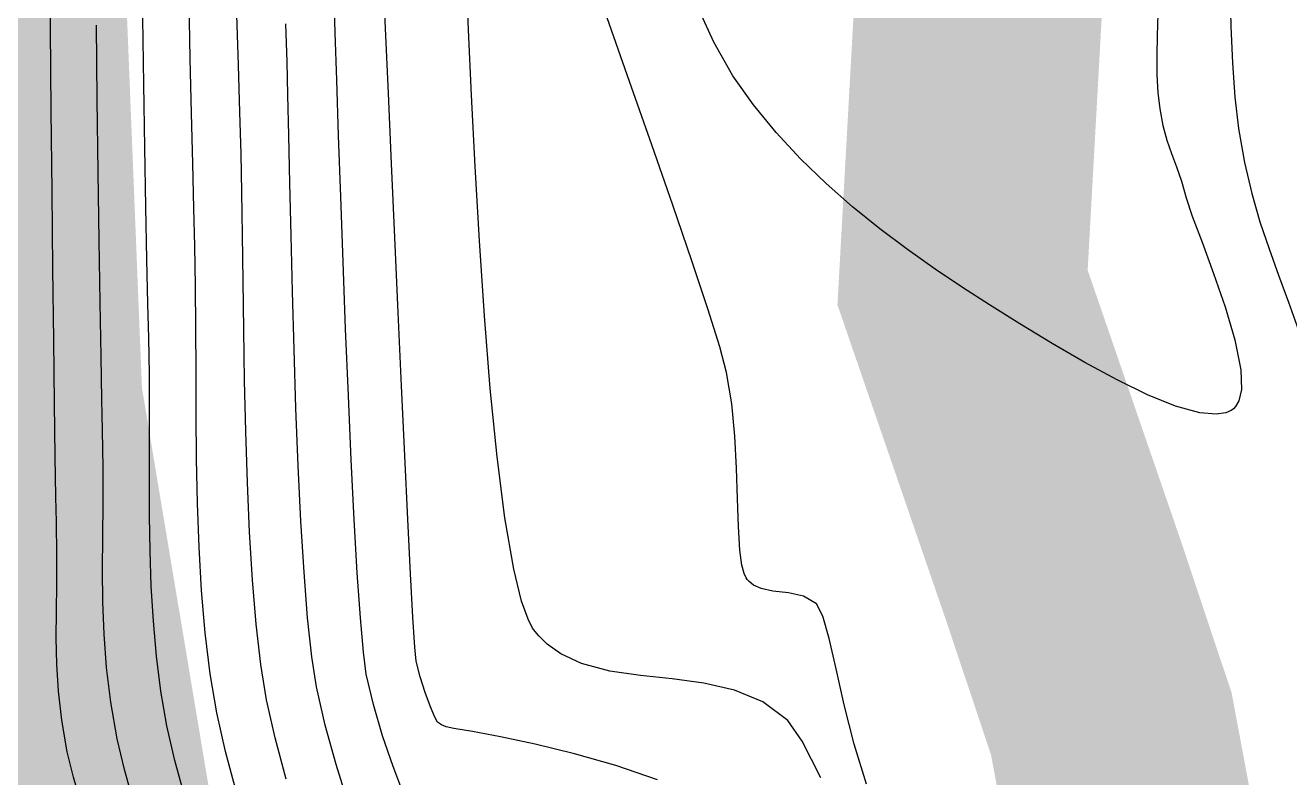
# Model space of a CAD drawing. Header units: feet. Extents: x 26064 to 27719, y 16802 to 28989.
# Drawn here: x 27530.56 to 27571.36, y 17870.44 to 17894.73 of the extents above; entities that cross this region are included whole.
import ezdxf

# ---------------------------------------------------------------- set-up
doc = ezdxf.new("R2010")
doc.units = ezdxf.units.FT
doc.header["$LTSCALE"] = 50
doc.header["$MEASUREMENT"] = 0
doc.linetypes.add('HIDDEN', pattern=[0.375, 0.25, -0.125])
doc.linetypes.add('HIDN25', pattern=[0.0938, 0.0625, -0.0313])
for name, color, linetype in [('CONT-MJR', 160, 'HIDDEN'), ('CONT-MNR', 55, 'HIDN25'), ('SILT FENCE', 200, 'Continuous'), ('SILT_FENCE', 1, 'HIDDEN'), ('WATER', 5, 'Continuous')]:
    doc.layers.add(name, color=color, linetype=linetype)

msp = doc.modelspace()

# ---------------------------------------------------------------- linework, layer by layer
at = {"layer": 'CONT-MJR', "color": 7, "extrusion": (0.999968, 0.008048, 0)}
msp.add_line((27531.37401, 17894.63282, 635), (27531.35286, 17897.25963, 635), dxfattribs=at)
at = {"layer": 'CONT-MJR', "color": 7, "extrusion": (0.910709, 0.413048, 0)}
msp.add_line((27552.77839, 17894.19038, 625), (27552.2005, 17895.46455, 625), dxfattribs=at)
at = {"layer": 'CONT-MJR', "color": 7, "extrusion": (0.999395, -0.034776, 0)}
msp.add_line((27567.10622, 17895.09761, 625), (27567.08209, 17894.40436, 625), dxfattribs=at)
at = {"layer": 'CONT-MJR', "color": 7, "extrusion": (0.999959, 0.00909, 0)}
msp.add_line((27531.39815, 17891.97717, 635), (27531.37401, 17894.63282, 635), dxfattribs=at)
at = {"layer": 'CONT-MJR', "color": 7, "extrusion": (0.99947, 0.032558, 0)}
msp.add_line((27539.01337, 17893.55228, 630), (27538.97328, 17894.78304, 630), dxfattribs=at)
at = {"layer": 'CONT-MJR', "color": 7, "extrusion": (0.86951, 0.493915, 0)}
msp.add_line((27553.3954, 17893.10417, 625), (27552.77839, 17894.19038, 625), dxfattribs=at)
at = {"layer": 'CONT-MJR', "color": 7, "extrusion": (0.99987, -0.016154, 0)}
msp.add_line((27567.08209, 17894.40436, 625), (27567.07151, 17893.74917, 625), dxfattribs=at)
at = {"layer": 'CONT-MJR', "color": 7, "extrusion": (0.999924, 0.012308, 0)}
msp.add_line((27567.07151, 17893.74917, 625), (27567.07907, 17893.13453, 625), dxfattribs=at)
at = {"layer": 'CONT-MJR', "color": 7, "extrusion": (0.999717, 0.023769, 0)}
msp.add_line((27539.03857, 17892.49267, 630), (27539.01337, 17893.55228, 630), dxfattribs=at)
at = {"layer": 'CONT-MJR', "color": 7}
for p, q in [((27554.06413, 17892.1609, 625), (27553.3954, 17893.10417, 625)), ((27567.1094, 17892.56288, 625), (27567.16711, 17892.03671, 625)), ((27567.26879, 17891.49718, 625), (27567.39809, 17891.02826, 625)), ((27567.39809, 17891.02826, 625), (27567.54671, 17890.59523, 625)), ((27567.86853, 17889.69807, 625), (27568.0251, 17889.16453, 625)), ((27557.25903, 17888.87405, 625), (27556.4023, 17889.62683, 625)), ((27531.47856, 17884.56466, 635), (27531.45143, 17886.87033, 635)), ((27561.67293, 17885.70934, 625), (27560.80611, 17886.26907, 625)), ((27562.65937, 17885.08934, 625), (27561.67293, 17885.70934, 625)), ((27569.59463, 17884.57594, 625), (27569.78303, 17883.61229, 625)), ((27565.79081, 17883.28347, 625), (27564.75227, 17883.84479, 625)), ((27569.80398, 17882.97562, 625), (27569.72349, 17882.60633, 625)), ((27539.37067, 17880.50704, 630), (27539.29676, 17882.36859, 630)), ((27568.46723, 17882.22276, 625), (27567.68226, 17882.44084, 625)), ((27569.72349, 17882.60633, 625), (27569.61668, 17882.42235, 625)), ((27568.98708, 17882.17468, 625), (27568.46723, 17882.22276, 625)), ((27531.56706, 17878.6912, 635), (27531.54994, 17879.51167, 635)), ((27531.58159, 17877.63931, 635), (27531.56706, 17878.6912, 635)), ((27531.57563, 17876.68652, 635), (27531.58159, 17877.63931, 635)), ((27531.55966, 17874.95135, 635), (27531.56353, 17875.80111, 635)), ((27539.80577, 17874.34485, 630), (27539.67328, 17875.59561, 630)), ((27531.57837, 17874.10551, 635), (27531.55966, 17874.95135, 635)), ((27539.9564, 17873.36827, 630), (27539.80577, 17874.34485, 630)), ((27540.58825, 17870.86099, 630), (27540.23427, 17872.13896, 630))]:
    msp.add_line(p, q, dxfattribs=at)
at = {"layer": 'CONT-MJR', "color": 7, "extrusion": (0.998596, 0.052981, 0)}
msp.add_line((27567.07907, 17893.13453, 625), (27567.1094, 17892.56288, 625), dxfattribs=at)
at = {"layer": 'CONT-MJR', "color": 7, "extrusion": (0.999776, 0.021179, 0)}
msp.add_line((27539.06653, 17891.17272, 630), (27539.03857, 17892.49267, 630), dxfattribs=at)
at = {"layer": 'CONT-MJR', "color": 7, "extrusion": (0.773797, 0.633434, 0)}
msp.add_line((27554.79485, 17891.26825, 625), (27554.06413, 17892.1609, 625), dxfattribs=at)
at = {"layer": 'CONT-MJR', "color": 7, "extrusion": (0.99995, 0.010008, 0)}
msp.add_line((27531.42429, 17889.36542, 635), (27531.39815, 17891.97717, 635), dxfattribs=at)
at = {"layer": 'CONT-MJR', "color": 7, "extrusion": (0.982701, 0.185198, 0)}
msp.add_line((27567.16711, 17892.03671, 625), (27567.26879, 17891.49718, 625), dxfattribs=at)
at = {"layer": 'CONT-MJR', "color": 7, "extrusion": (0.99978, 0.02097, 0)}
msp.add_line((27539.09865, 17889.64102, 630), (27539.06653, 17891.17272, 630), dxfattribs=at)
at = {"layer": 'CONT-MJR', "color": 7, "extrusion": (0.733231, 0.679979, 0)}
msp.add_line((27555.57757, 17890.42423, 625), (27554.79485, 17891.26825, 625), dxfattribs=at)
at = {"layer": 'CONT-MJR', "color": 7, "extrusion": (0.937995, 0.346648, 0)}
msp.add_line((27567.54671, 17890.59523, 625), (27567.70629, 17890.1634, 625), dxfattribs=at)
at = {"layer": 'CONT-MJR', "color": 7, "extrusion": (0.695096, 0.718917, 0)}
msp.add_line((27556.4023, 17889.62683, 625), (27555.57757, 17890.42423, 625), dxfattribs=at)
at = {"layer": 'CONT-MJR', "color": 7, "extrusion": (0.944255, 0.329216, 0)}
msp.add_line((27567.70629, 17890.1634, 625), (27567.86853, 17889.69807, 625), dxfattribs=at)
at = {"layer": 'CONT-MJR', "color": 7, "extrusion": (0.999941, 0.010876, 0)}
msp.add_line((27531.45143, 17886.87033, 635), (27531.42429, 17889.36542, 635), dxfattribs=at)
at = {"layer": 'CONT-MJR', "color": 7, "extrusion": (0.999753, 0.022232, 0)}
msp.add_line((27539.13634, 17887.94617, 630), (27539.09865, 17889.64102, 630), dxfattribs=at)
at = {"layer": 'CONT-MJR', "color": 7, "extrusion": (-0.628557, -0.777764, 0)}
msp.add_line((27558.13778, 17888.16389, 625), (27557.25903, 17888.87405, 625), dxfattribs=at)
at = {"layer": 'CONT-MJR', "color": 7, "extrusion": (0.950001, 0.312248, 0)}
msp.add_line((27568.0251, 17889.16453, 625), (27568.21915, 17888.57413, 625), dxfattribs=at)
at = {"layer": 'CONT-MJR', "color": 7, "extrusion": (0.936736, 0.350037, 0)}
msp.add_line((27568.21915, 17888.57413, 625), (27568.53419, 17887.73106, 625), dxfattribs=at)
at = {"layer": 'CONT-MJR', "color": 7, "extrusion": (-0.600851, -0.799361, 0)}
msp.add_line((27559.02853, 17887.49434, 625), (27558.13778, 17888.16389, 625), dxfattribs=at)
at = {"layer": 'CONT-MJR', "color": 7, "extrusion": (0.999696, 0.024668, 0)}
msp.add_line((27539.18099, 17886.13675, 630), (27539.13634, 17887.94617, 630), dxfattribs=at)
at = {"layer": 'CONT-MJR', "color": 7, "extrusion": (0.937111, 0.349032, 0)}
msp.add_line((27568.53419, 17887.73106, 625), (27568.90915, 17886.72433, 625), dxfattribs=at)
at = {"layer": 'CONT-MJR', "color": 7, "extrusion": (0.577138, 0.816647, 0)}
msp.add_line((27559.92131, 17886.8634, 625), (27559.02853, 17887.49434, 625), dxfattribs=at)
at = {"layer": 'CONT-MJR', "color": 7, "extrusion": (-0.557597, -0.830112, 0)}
msp.add_line((27560.80611, 17886.26907, 625), (27559.92131, 17886.8634, 625), dxfattribs=at)
at = {"layer": 'CONT-MJR', "color": 7, "extrusion": (0.945119, 0.326727, 0)}
msp.add_line((27568.90915, 17886.72433, 625), (27569.28298, 17885.64295, 625), dxfattribs=at)
at = {"layer": 'CONT-MJR', "color": 7, "extrusion": (0.999601, 0.028252, 0)}
msp.add_line((27539.234, 17884.26136, 630), (27539.18099, 17886.13675, 630), dxfattribs=at)
at = {"layer": 'CONT-MJR', "color": 7, "extrusion": (0.959896, 0.280358, 0)}
msp.add_line((27569.28298, 17885.64295, 625), (27569.59463, 17884.57594, 625), dxfattribs=at)
at = {"layer": 'CONT-MJR', "color": 7, "extrusion": (-0.52017, -0.854062, 0)}
msp.add_line((27563.69714, 17884.45729, 625), (27562.65937, 17885.08934, 625), dxfattribs=at)
at = {"layer": 'CONT-MJR', "color": 7, "extrusion": (0.999918, 0.012787, 0)}
msp.add_line((27531.50469, 17882.52116, 635), (27531.47856, 17884.56466, 635), dxfattribs=at)
at = {"layer": 'CONT-MJR', "color": 7, "extrusion": (-0.502035, -0.864847, 0)}
msp.add_line((27564.75227, 17883.84479, 625), (27563.69714, 17884.45729, 625), dxfattribs=at)
at = {"layer": 'CONT-MJR', "color": 7, "extrusion": (0.999451, 0.033139, 0)}
msp.add_line((27539.29676, 17882.36859, 630), (27539.234, 17884.26136, 630), dxfattribs=at)
at = {"layer": 'CONT-MJR', "color": 7, "extrusion": (0.999459, 0.032897, 0)}
msp.add_line((27569.78303, 17883.61229, 625), (27569.80398, 17882.97562, 625), dxfattribs=at)
at = {"layer": 'CONT-MJR', "color": 7, "extrusion": (-0.435905, -0.899993, 0)}
msp.add_line((27566.7788, 17882.80495, 625), (27565.79081, 17883.28347, 625), dxfattribs=at)
at = {"layer": 'CONT-MJR', "color": 7, "extrusion": (-0.373802, -0.927509, 0)}
msp.add_line((27567.68226, 17882.44084, 625), (27566.7788, 17882.80495, 625), dxfattribs=at)
at = {"layer": 'CONT-MJR', "color": 7, "extrusion": (0.9999, 0.01412, 0)}
msp.add_line((27531.52882, 17880.81258, 635), (27531.50469, 17882.52116, 635), dxfattribs=at)
at = {"layer": 'CONT-MJR', "color": 7, "extrusion": (0.582062, -0.813145, 0)}
msp.add_line((27569.54587, 17882.35116, 625), (27569.47319, 17882.29913, 625), dxfattribs=at)
at = {"layer": 'CONT-MJR', "color": 7, "extrusion": (0.708996, -0.705212, 0)}
msp.add_line((27569.61668, 17882.42235, 625), (27569.54587, 17882.35116, 625), dxfattribs=at)
at = {"layer": 'CONT-MJR', "color": 7, "extrusion": (0.151356, -0.988479, 0)}
msp.add_line((27569.30248, 17882.22298, 625), (27568.98708, 17882.17468, 625), dxfattribs=at)
at = {"layer": 'CONT-MJR', "color": 7, "extrusion": (0.407398, -0.913251, 0)}
msp.add_line((27569.47319, 17882.29913, 625), (27569.30248, 17882.22298, 625), dxfattribs=at)
at = {"layer": 'CONT-MJR', "color": 7, "extrusion": (0.999868, 0.016235, 0)}
msp.add_line((27531.54994, 17879.51167, 635), (27531.52882, 17880.81258, 635), dxfattribs=at)
at = {"layer": 'CONT-MJR', "color": 7, "extrusion": (0.998825, 0.048468, 0)}
msp.add_line((27539.45713, 17878.7253, 630), (27539.37067, 17880.50704, 630), dxfattribs=at)
at = {"layer": 'CONT-MJR', "color": 7, "extrusion": (0.998161, 0.060617, 0)}
msp.add_line((27539.55753, 17877.07195, 630), (27539.45713, 17878.7253, 630), dxfattribs=at)
at = {"layer": 'CONT-MJR', "color": 7, "extrusion": (0.996941, 0.078162, 0)}
msp.add_line((27539.67328, 17875.59561, 630), (27539.55753, 17877.07195, 630), dxfattribs=at)
at = {"layer": 'CONT-MJR', "color": 7, "extrusion": (0.999907, -0.013659, 0)}
msp.add_line((27531.56353, 17875.80111, 635), (27531.57563, 17876.68652, 635), dxfattribs=at)
at = {"layer": 'CONT-MJR', "color": 7, "extrusion": (0.997977, 0.063575, 0)}
msp.add_line((27531.63403, 17873.23188, 635), (27531.57837, 17874.10551, 635), dxfattribs=at)
at = {"layer": 'CONT-MJR', "color": 7, "extrusion": (0.975391, 0.220481, 0)}
msp.add_line((27540.23427, 17872.13896, 630), (27539.9564, 17873.36827, 630), dxfattribs=at)
at = {"layer": 'CONT-MJR', "color": 7, "extrusion": (0.993496, 0.113866, 0)}
msp.add_line((27531.74098, 17872.29871, 635), (27531.63403, 17873.23188, 635), dxfattribs=at)
at = {"layer": 'CONT-MJR', "color": 7, "extrusion": (0.9861, 0.166151, 0)}
msp.add_line((27531.91359, 17871.27428, 635), (27531.74098, 17872.29871, 635), dxfattribs=at)
at = {"layer": 'CONT-MJR', "color": 7, "extrusion": (0.971036, 0.238933, 0)}
msp.add_line((27532.11497, 17870.45584, 635), (27531.91359, 17871.27428, 635), dxfattribs=at)
at = {"layer": 'CONT-MJR', "color": 7, "extrusion": (0.953444, 0.301569, 0)}
msp.add_line((27540.99289, 17869.58167, 630), (27540.58825, 17870.86099, 630), dxfattribs=at)
at = {"layer": 'CONT-MJR', "color": 7, "extrusion": (0.960476, 0.278362, 0)}
msp.add_line((27532.47884, 17869.20033, 635), (27532.11497, 17870.45584, 635), dxfattribs=at)
at = {"layer": 'CONT-MNR', "color": 7, "extrusion": (0.999116, 0.042032, 0)}
msp.add_line((27542.1892, 17894.63292, 628), (27542.11279, 17896.4494, 628), dxfattribs=at)
at = {"layer": 'CONT-MNR', "color": 7, "extrusion": (0.998997, 0.044775, 0)}
msp.add_line((27544.86262, 17894.59117, 627), (27544.78008, 17896.43277, 627), dxfattribs=at)
at = {"layer": 'CONT-MNR', "color": 7, "extrusion": (0.999861, 0.016675, 0)}
msp.add_line((27569.44209, 17895.93765, 626), (27569.46278, 17894.69696, 626), dxfattribs=at)
at = {"layer": 'CONT-MNR', "color": 7, "extrusion": (0.999778, 0.021059, 0)}
msp.add_line((27535.88417, 17893.66084, 632), (27535.84559, 17895.49251, 632), dxfattribs=at)
at = {"layer": 'CONT-MNR', "color": 7, "extrusion": (0.999544, 0.030203, 0)}
msp.add_line((27540.56237, 17894.4942, 629), (27540.52582, 17895.70387, 629), dxfattribs=at)
at = {"layer": 'CONT-MNR', "color": 7, "extrusion": (0.999517, 0.031082, 0)}
msp.add_line((27537.43809, 17893.44868, 631), (27537.38767, 17895.07001, 631), dxfattribs=at)
at = {"layer": 'CONT-MNR', "color": 7}
for p, q in [((27550.0572, 17892.92393, 626), (27549.33586, 17894.9792, 626)), ((27534.38152, 17892.83538, 633), (27534.34921, 17894.96399, 633)), ((27544.96086, 17892.47861, 627), (27544.86262, 17894.59117, 627)), ((27540.61097, 17892.96186, 629), (27540.56237, 17894.4942, 629)), ((27535.92489, 17891.90157, 632), (27535.88417, 17893.66084, 632)), ((27537.48514, 17891.93377, 631), (27537.43809, 17893.44868, 631)), ((27569.51202, 17893.51782, 626), (27569.59405, 17892.41583, 626)), ((27540.67032, 17891.17319, 629), (27540.61097, 17892.96186, 629)), ((27534.4164, 17890.78359, 633), (27534.38152, 17892.83538, 633)), ((27537.52411, 17890.58006, 631), (27537.48514, 17891.93377, 631)), ((27540.73909, 17889.19456, 629), (27540.67032, 17891.17319, 629)), ((27537.55039, 17889.3469, 631), (27537.52411, 17890.58006, 631)), ((27551.45832, 17888.92077, 626), (27550.77541, 17890.87849, 626)), ((27536.00274, 17888.82009, 632), (27535.96525, 17890.26966, 632)), ((27545.21553, 17887.77734, 627), (27545.07757, 17890.17928, 627)), ((27569.90562, 17890.30111, 626), (27570.1386, 17889.30493, 626)), ((27537.5708, 17887.96842, 631), (27537.55039, 17889.3469, 631)), ((27570.1386, 17889.30493, 626), (27570.40466, 17888.3873, 626)), ((27534.48669, 17887.16868, 633), (27534.45207, 17888.87317, 633)), ((27540.81597, 17887.09232, 629), (27540.73909, 17889.19456, 629)), ((27532.9775, 17885.77986, 634), (27532.94655, 17887.78602, 634)), ((27534.51847, 17885.73465, 633), (27534.48669, 17887.16868, 633)), ((27540.89964, 17884.93282, 629), (27540.81597, 17887.09232, 629)), ((27552.97344, 17884.35287, 626), (27552.58951, 17885.58007, 626)), ((27533.0337, 17882.64914, 634), (27533.00698, 17884.04443, 634)), ((27553.19335, 17883.52499, 626), (27552.97344, 17884.35287, 626)), ((27536.0789, 17882.16138, 632), (27536.07411, 17883.57361, 632)), ((27553.35975, 17882.51439, 626), (27553.19335, 17883.52499, 626)), ((27533.05632, 17881.66341, 634), (27533.0337, 17882.64914, 634)), ((27537.7273, 17879.9715, 631), (27537.67517, 17881.61576, 631)), ((27536.11946, 17879.30581, 632), (27536.0916, 17880.73488, 632)), ((27553.54568, 17879.44147, 626), (27553.51467, 17880.42993, 626)), ((27537.798, 17878.36623, 631), (27537.7273, 17879.9715, 631)), ((27553.57403, 17878.54579, 626), (27553.54568, 17879.44147, 626)), ((27534.59039, 17877.76073, 633), (27534.57274, 17878.89762, 633)), ((27541.27592, 17877.04939, 629), (27541.17825, 17878.77435, 629)), ((27546.32148, 17877.1747, 627), (27546.03554, 17878.82704, 627)), ((27537.89133, 17876.83067, 631), (27537.798, 17878.36623, 631)), ((27553.62098, 17877.78559, 626), (27553.57403, 17878.54579, 626)), ((27533.0562, 17877.15862, 634), (27533.06268, 17878.21273, 634)), ((27553.7584, 17877.03022, 626), (27553.68621, 17877.30367, 626)), ((27538.01136, 17875.39555, 631), (27537.89133, 17876.83067, 631)), ((27555.18491, 17876.40877, 626), (27554.68123, 17876.46526, 626)), ((27556.09689, 17876.05171, 626), (27555.67527, 17876.3048, 626)), ((27547.00995, 17875.16155, 627), (27546.93364, 17875.27123, 627)), ((27547.3998, 17874.75225, 627), (27547.1334, 17875.01422, 627)), ((27543.17352, 17874.20586, 628), (27543.13138, 17874.65344, 628)), ((27534.93868, 17873.23799, 633), (27534.79574, 17874.36561, 633)), ((27556.98631, 17872.79086, 626), (27556.72349, 17873.95328, 626)), ((27543.63591, 17872.73148, 628), (27543.46427, 17873.18601, 628)), ((27537.02112, 17871.28431, 632), (27536.73927, 17872.53067, 632)), ((27542.0936, 17871.78634, 629), (27541.79527, 17872.80041, 629)), ((27555.16947, 17872.28279, 627), (27554.35961, 17872.88371, 627)), ((27543.99153, 17872.14037, 628), (27543.86615, 17872.23268, 628)), ((27544.99399, 17871.9255, 628), (27544.38625, 17872.03145, 628)), ((27542.76373, 17869.91311, 629), (27542.4273, 17870.80414, 629))]:
    msp.add_line(p, q, dxfattribs=at)
at = {"layer": 'CONT-MNR', "color": 7, "extrusion": (0.999935, 0.011407, 0)}
msp.add_line((27532.88558, 17892.33291, 634), (27532.85818, 17894.7348, 634), dxfattribs=at)
at = {"layer": 'CONT-MNR', "color": 7, "extrusion": (0.999087, 0.042722, 0)}
msp.add_line((27542.27839, 17892.54729, 628), (27542.1892, 17894.63292, 628), dxfattribs=at)
at = {"layer": 'CONT-MNR', "color": 7, "extrusion": (0.999129, 0.041728, 0)}
msp.add_line((27569.46278, 17894.69696, 626), (27569.51202, 17893.51782, 626), dxfattribs=at)
at = {"layer": 'CONT-MNR', "color": 7, "extrusion": (0.99906, 0.043355, 0)}
msp.add_line((27542.37716, 17890.27122, 628), (27542.27839, 17892.54729, 628), dxfattribs=at)
at = {"layer": 'CONT-MNR', "color": 7, "extrusion": (0.943526, 0.331299, 0)}
msp.add_line((27550.77541, 17890.87849, 626), (27550.0572, 17892.92393, 626), dxfattribs=at)
at = {"layer": 'CONT-MNR', "color": 7, "extrusion": (0.999918, 0.012779, 0)}
msp.add_line((27532.91548, 17889.99351, 634), (27532.88558, 17892.33291, 634), dxfattribs=at)
at = {"layer": 'CONT-MNR', "color": 7, "extrusion": (0.998714, 0.050693, 0)}
msp.add_line((27545.07757, 17890.17928, 627), (27544.96086, 17892.47861, 627), dxfattribs=at)
at = {"layer": 'CONT-MNR', "color": 7, "extrusion": (0.993115, 0.117141, 0)}
msp.add_line((27569.59405, 17892.41583, 626), (27569.71309, 17891.40662, 626), dxfattribs=at)
at = {"layer": 'CONT-MNR', "color": 7, "extrusion": (0.999694, 0.024724, 0)}
msp.add_line((27535.96525, 17890.26966, 632), (27535.92489, 17891.90157, 632), dxfattribs=at)
at = {"layer": 'CONT-MNR', "color": 7, "extrusion": (0.985172, 0.171569, 0)}
msp.add_line((27569.71309, 17891.40662, 626), (27569.90562, 17890.30111, 626), dxfattribs=at)
at = {"layer": 'CONT-MNR', "color": 7, "extrusion": (0.999826, 0.018663, 0)}
msp.add_line((27534.45207, 17888.87317, 633), (27534.4164, 17890.78359, 633), dxfattribs=at)
at = {"layer": 'CONT-MNR', "color": 7, "extrusion": (0.999031, 0.044009, 0)}
msp.add_line((27542.48235, 17887.88344, 628), (27542.37716, 17890.27122, 628), dxfattribs=at)
at = {"layer": 'CONT-MNR', "color": 7, "extrusion": (0.999901, 0.014077, 0)}
msp.add_line((27532.94655, 17887.78602, 634), (27532.91548, 17889.99351, 634), dxfattribs=at)
at = {"layer": 'CONT-MNR', "color": 7, "extrusion": (0.945786, 0.324791, 0)}
msp.add_line((27552.07375, 17887.12866, 626), (27551.45832, 17888.92077, 626), dxfattribs=at)
at = {"layer": 'CONT-MNR', "color": 7, "extrusion": (0.999649, 0.026477, 0)}
msp.add_line((27536.03485, 17887.60785, 632), (27536.00274, 17888.82009, 632), dxfattribs=at)
at = {"layer": 'CONT-MNR', "color": 7, "extrusion": (0.948095, 0.317987, 0)}
msp.add_line((27570.40466, 17888.3873, 626), (27570.69641, 17887.51743, 626), dxfattribs=at)
at = {"layer": 'CONT-MNR', "color": 7, "extrusion": (0.999922, 0.012464, 0)}
msp.add_line((27537.58941, 17886.47536, 631), (27537.5708, 17887.96842, 631), dxfattribs=at)
at = {"layer": 'CONT-MNR', "color": 7, "extrusion": (0.998999, 0.044743, 0)}
msp.add_line((27542.59077, 17885.46267, 628), (27542.48235, 17887.88344, 628), dxfattribs=at)
at = {"layer": 'CONT-MNR', "color": 7, "extrusion": (0.997768, 0.066782, 0)}
msp.add_line((27545.37753, 17885.35697, 627), (27545.21553, 17887.77734, 627), dxfattribs=at)
at = {"layer": 'CONT-MNR', "color": 7, "extrusion": (0.999823, 0.018829, 0)}
msp.add_line((27536.05932, 17886.30853, 632), (27536.03485, 17887.60785, 632), dxfattribs=at)
at = {"layer": 'CONT-MNR', "color": 7, "extrusion": (0.939825, 0.341657, 0)}
msp.add_line((27570.69641, 17887.51743, 626), (27571.00646, 17886.66456, 626), dxfattribs=at)
at = {"layer": 'CONT-MNR', "color": 7, "extrusion": (0.948763, 0.315988, 0)}
msp.add_line((27552.58951, 17885.58007, 626), (27552.07375, 17887.12866, 626), dxfattribs=at)
at = {"layer": 'CONT-MNR', "color": 7, "extrusion": (0.999912, 0.013241, 0)}
msp.add_line((27537.6103, 17884.89841, 631), (27537.58941, 17886.47536, 631), dxfattribs=at)
at = {"layer": 'CONT-MNR', "color": 7, "extrusion": (0.937759, 0.347287, 0)}
msp.add_line((27571.00646, 17886.66456, 626), (27571.32742, 17885.79789, 626), dxfattribs=at)
at = {"layer": 'CONT-MNR', "color": 7, "extrusion": (0.999969, 0.007914, 0)}
msp.add_line((27536.06999, 17884.95988, 632), (27536.05932, 17886.30853, 632), dxfattribs=at)
at = {"layer": 'CONT-MNR', "color": 7, "extrusion": (0.999856, 0.016988, 0)}
msp.add_line((27533.00698, 17884.04443, 634), (27532.9775, 17885.77986, 634), dxfattribs=at)
at = {"layer": 'CONT-MNR', "color": 7, "extrusion": (0.999696, 0.024669, 0)}
msp.add_line((27534.54559, 17884.63563, 633), (27534.51847, 17885.73465, 633), dxfattribs=at)
at = {"layer": 'CONT-MNR', "color": 7, "extrusion": (0.942056, 0.335457, 0)}
msp.add_line((27571.32742, 17885.79789, 626), (27571.65191, 17884.88664, 626), dxfattribs=at)
at = {"layer": 'CONT-MNR', "color": 7, "extrusion": (0.998958, 0.045628, 0)}
msp.add_line((27542.69925, 17883.08762, 628), (27542.59077, 17885.46267, 628), dxfattribs=at)
at = {"layer": 'CONT-MNR', "color": 7, "extrusion": (0.9968, 0.079932, 0)}
msp.add_line((27545.56634, 17883.00234, 627), (27545.37753, 17885.35697, 627), dxfattribs=at)
at = {"layer": 'CONT-MNR', "color": 7, "extrusion": (0.999996, 0.002968, 0)}
msp.add_line((27536.07411, 17883.57361, 632), (27536.06999, 17884.95988, 632), dxfattribs=at)
at = {"layer": 'CONT-MNR', "color": 7, "extrusion": (0.999861, 0.016701, 0)}
msp.add_line((27537.63752, 17883.26831, 631), (27537.6103, 17884.89841, 631), dxfattribs=at)
at = {"layer": 'CONT-MNR', "color": 7, "extrusion": (0.999142, 0.04142, 0)}
msp.add_line((27540.98879, 17882.78242, 629), (27540.89964, 17884.93282, 629), dxfattribs=at)
at = {"layer": 'CONT-MNR', "color": 7, "extrusion": (0.999835, 0.018145, 0)}
msp.add_line((27534.56656, 17883.47979, 633), (27534.54559, 17884.63563, 633), dxfattribs=at)
at = {"layer": 'CONT-MNR', "color": 7, "extrusion": (0.999986, 0.005294, 0)}
msp.add_line((27534.57266, 17882.3284, 633), (27534.56656, 17883.47979, 633), dxfattribs=at)
at = {"layer": 'CONT-MNR', "color": 7, "extrusion": (0.999741, 0.022774, 0)}
msp.add_line((27537.67517, 17881.61576, 631), (27537.63752, 17883.26831, 631), dxfattribs=at)
at = {"layer": 'CONT-MNR', "color": 7, "extrusion": (0.99899, 0.044923, 0)}
msp.add_line((27541.0821, 17880.70748, 629), (27540.98879, 17882.78242, 629), dxfattribs=at)
at = {"layer": 'CONT-MNR', "color": 7, "extrusion": (0.998906, 0.046765, 0)}
msp.add_line((27542.80462, 17880.83701, 628), (27542.69925, 17883.08762, 628), dxfattribs=at)
at = {"layer": 'CONT-MNR', "color": 7, "extrusion": (0.995129, 0.098583, 0)}
msp.add_line((27545.78475, 17880.79764, 627), (27545.56634, 17883.00234, 627), dxfattribs=at)
at = {"layer": 'CONT-MNR', "color": 7, "extrusion": (0.999999, -0.001462, 0)}
msp.add_line((27534.57098, 17881.18112, 633), (27534.57266, 17882.3284, 633), dxfattribs=at)
at = {"layer": 'CONT-MNR', "color": 7, "extrusion": (0.995458, 0.095201, 0)}
msp.add_line((27553.45978, 17881.46848, 626), (27553.35975, 17882.51439, 626), dxfattribs=at)
at = {"layer": 'CONT-MNR', "color": 7, "extrusion": (0.99996, 0.008907, 0)}
msp.add_line((27536.0916, 17880.73488, 632), (27536.0789, 17882.16138, 632), dxfattribs=at)
at = {"layer": 'CONT-MNR', "color": 7, "extrusion": (0.99988, 0.015523, 0)}
msp.add_line((27533.07524, 17880.44478, 634), (27533.05632, 17881.66341, 634), dxfattribs=at)
at = {"layer": 'CONT-MNR', "color": 7, "extrusion": (0.999998, -0.002048, 0)}
msp.add_line((27534.56864, 17880.03764, 633), (27534.57098, 17881.18112, 633), dxfattribs=at)
at = {"layer": 'CONT-MNR', "color": 7, "extrusion": (0.998606, 0.052783, 0)}
msp.add_line((27553.51467, 17880.42993, 626), (27553.45978, 17881.46848, 626), dxfattribs=at)
at = {"layer": 'CONT-MNR', "color": 7, "extrusion": (0.998765, 0.049676, 0)}
msp.add_line((27541.17825, 17878.77435, 629), (27541.0821, 17880.70748, 629), dxfattribs=at)
at = {"layer": 'CONT-MNR', "color": 7, "extrusion": (0.998831, 0.048332, 0)}
msp.add_line((27542.90369, 17878.78958, 628), (27542.80462, 17880.83701, 628), dxfattribs=at)
at = {"layer": 'CONT-MNR', "color": 7, "extrusion": (0.991999, 0.126245, 0)}
msp.add_line((27546.03554, 17878.82704, 627), (27545.78475, 17880.79764, 627), dxfattribs=at)
at = {"layer": 'CONT-MNR', "color": 7, "extrusion": (0.999998, -0.001793, 0)}
msp.add_line((27533.07319, 17879.30133, 634), (27533.07524, 17880.44478, 634), dxfattribs=at)
at = {"layer": 'CONT-MNR', "color": 7, "extrusion": (0.999994, 0.003598, 0)}
msp.add_line((27534.57274, 17878.89762, 633), (27534.56864, 17880.03764, 633), dxfattribs=at)
at = {"layer": 'CONT-MNR', "color": 7, "extrusion": (0.999953, -0.009658, 0)}
msp.add_line((27533.06268, 17878.21273, 634), (27533.07319, 17879.30133, 634), dxfattribs=at)
at = {"layer": 'CONT-MNR', "color": 7, "extrusion": (0.999375, 0.035361, 0)}
msp.add_line((27536.1697, 17877.88583, 632), (27536.11946, 17879.30581, 632), dxfattribs=at)
at = {"layer": 'CONT-MNR', "color": 7, "extrusion": (0.998715, 0.050686, 0)}
msp.add_line((27542.99329, 17877.02402, 628), (27542.90369, 17878.78958, 628), dxfattribs=at)
at = {"layer": 'CONT-MNR', "color": 7, "extrusion": (0.998375, 0.056988, 0)}
msp.add_line((27536.24957, 17876.48665, 632), (27536.1697, 17877.88583, 632), dxfattribs=at)
at = {"layer": 'CONT-MNR', "color": 7, "extrusion": (0.99943, 0.033764, 0)}
msp.add_line((27534.6287, 17876.62665, 633), (27534.59039, 17877.76073, 633), dxfattribs=at)
at = {"layer": 'CONT-MNR', "color": 7, "extrusion": (0.990965, 0.13412, 0)}
msp.add_line((27553.68621, 17877.30367, 626), (27553.62098, 17877.78559, 626), dxfattribs=at)
at = {"layer": 'CONT-MNR', "color": 7, "extrusion": (0.999953, 0.009686, 0)}
msp.add_line((27533.06628, 17876.11865, 634), (27533.0562, 17877.15862, 634), dxfattribs=at)
at = {"layer": 'CONT-MNR', "color": 7, "extrusion": (0.99773, 0.067336, 0)}
msp.add_line((27541.37381, 17875.59895, 629), (27541.27592, 17877.04939, 629), dxfattribs=at)
at = {"layer": 'CONT-MNR', "color": 7, "extrusion": (0.998503, 0.054694, 0)}
msp.add_line((27543.07025, 17875.61907, 628), (27542.99329, 17877.02402, 628), dxfattribs=at)
at = {"layer": 'CONT-MNR', "color": 7, "extrusion": (0.970823, 0.239799, 0)}
msp.add_line((27546.57742, 17876.13856, 627), (27546.32148, 17877.1747, 627), dxfattribs=at)
at = {"layer": 'CONT-MNR', "color": 7, "extrusion": (0.909676, 0.415319, 0)}
msp.add_line((27553.82016, 17876.89495, 626), (27553.7584, 17877.03022, 626), dxfattribs=at)
at = {"layer": 'CONT-MNR', "color": 7, "extrusion": (0.998299, 0.058296, 0)}
msp.add_line((27534.69478, 17875.49505, 633), (27534.6287, 17876.62665, 633), dxfattribs=at)
at = {"layer": 'CONT-MNR', "color": 7, "extrusion": (0.828564, 0.559894, 0)}
msp.add_line((27553.85564, 17876.84245, 626), (27553.82016, 17876.89495, 626), dxfattribs=at)
at = {"layer": 'CONT-MNR', "color": 7, "extrusion": (0.749817, 0.661646, 0)}
msp.add_line((27553.91798, 17876.7718, 626), (27553.85564, 17876.84245, 626), dxfattribs=at)
at = {"layer": 'CONT-MNR', "color": 7, "extrusion": (-0.626844, -0.779145, 0)}
msp.add_line((27554.05925, 17876.65814, 626), (27553.91798, 17876.7718, 626), dxfattribs=at)
at = {"layer": 'CONT-MNR', "color": 7, "extrusion": (-0.41814, -0.908382, 0)}
msp.add_line((27554.30595, 17876.54458, 626), (27554.05925, 17876.65814, 626), dxfattribs=at)
at = {"layer": 'CONT-MNR', "color": 7, "extrusion": (0.996373, 0.085097, 0)}
msp.add_line((27536.3663, 17875.11994, 632), (27536.24957, 17876.48665, 632), dxfattribs=at)
at = {"layer": 'CONT-MNR', "color": 7, "extrusion": (-0.206804, -0.978382, 0)}
msp.add_line((27554.68123, 17876.46526, 626), (27554.30595, 17876.54458, 626), dxfattribs=at)
at = {"layer": 'CONT-MNR', "color": 7, "extrusion": (-0.207407, -0.978255, 0)}
msp.add_line((27555.67527, 17876.3048, 626), (27555.18491, 17876.40877, 626), dxfattribs=at)
at = {"layer": 'CONT-MNR', "color": 7, "extrusion": (0.999301, 0.037372, 0)}
msp.add_line((27533.1054, 17875.07246, 634), (27533.06628, 17876.11865, 634), dxfattribs=at)
at = {"layer": 'CONT-MNR', "color": 7, "extrusion": (0.941318, 0.337522, 0)}
msp.add_line((27546.78616, 17875.5564, 627), (27546.57742, 17876.13856, 627), dxfattribs=at)
at = {"layer": 'CONT-MNR', "color": 7, "extrusion": (0.890787, 0.454421, 0)}
msp.add_line((27556.29701, 17875.65941, 626), (27556.09689, 17876.05171, 626), dxfattribs=at)
at = {"layer": 'CONT-MNR', "color": 7, "extrusion": (0.996029, 0.089031, 0)}
msp.add_line((27534.79574, 17874.36561, 633), (27534.69478, 17875.49505, 633), dxfattribs=at)
at = {"layer": 'CONT-MNR', "color": 7, "extrusion": (0.993378, 0.11489, 0)}
msp.add_line((27538.16217, 17874.09157, 631), (27538.01136, 17875.39555, 631), dxfattribs=at)
at = {"layer": 'CONT-MNR', "color": 7, "extrusion": (0.996217, 0.086897, 0)}
msp.add_line((27541.4706, 17874.48939, 629), (27541.37381, 17875.59895, 629), dxfattribs=at)
at = {"layer": 'CONT-MNR', "color": 7, "extrusion": (0.998002, 0.063185, 0)}
msp.add_line((27543.13138, 17874.65344, 628), (27543.07025, 17875.61907, 628), dxfattribs=at)
at = {"layer": 'CONT-MNR', "color": 7, "extrusion": (0.888233, 0.459394, 0)}
msp.add_line((27546.93364, 17875.27123, 627), (27546.78616, 17875.5564, 627), dxfattribs=at)
at = {"layer": 'CONT-MNR', "color": 7, "extrusion": (0.963009, 0.26947, 0)}
msp.add_line((27556.4998, 17874.93469, 626), (27556.29701, 17875.65941, 626), dxfattribs=at)
at = {"layer": 'CONT-MNR', "color": 7, "extrusion": (0.997184, 0.075, 0)}
msp.add_line((27533.18609, 17873.9997, 634), (27533.1054, 17875.07246, 634), dxfattribs=at)
at = {"layer": 'CONT-MNR', "color": 7, "extrusion": (0.992688, 0.12071, 0)}
msp.add_line((27536.52712, 17873.79738, 632), (27536.3663, 17875.11994, 632), dxfattribs=at)
at = {"layer": 'CONT-MNR', "color": 7, "extrusion": (0.766514, 0.642227, 0)}
msp.add_line((27547.1334, 17875.01422, 627), (27547.00995, 17875.16155, 627), dxfattribs=at)
at = {"layer": 'CONT-MNR', "color": 7, "extrusion": (-0.583092, -0.812406, 0)}
msp.add_line((27547.84405, 17874.43339, 627), (27547.3998, 17874.75225, 627), dxfattribs=at)
at = {"layer": 'CONT-MNR', "color": 7, "extrusion": (0.974995, 0.222225, 0)}
msp.add_line((27556.72349, 17873.95328, 626), (27556.4998, 17874.93469, 626), dxfattribs=at)
at = {"layer": 'CONT-MNR', "color": 7, "extrusion": (0.991094, 0.133162, 0)}
msp.add_line((27541.56496, 17873.78706, 629), (27541.4706, 17874.48939, 629), dxfattribs=at)
at = {"layer": 'CONT-MNR', "color": 7, "extrusion": (0.970828, 0.239779, 0)}
msp.add_line((27543.29909, 17873.69743, 628), (27543.17352, 17874.20586, 628), dxfattribs=at)
at = {"layer": 'CONT-MNR', "color": 7, "extrusion": (-0.420908, -0.907103, 0)}
msp.add_line((27548.50809, 17874.12527, 627), (27547.84405, 17874.43339, 627), dxfattribs=at)
at = {"layer": 'CONT-MNR', "color": 7, "extrusion": (0.992836, 0.119482, 0)}
msp.add_line((27533.32083, 17872.88003, 634), (27533.18609, 17873.9997, 634), dxfattribs=at)
at = {"layer": 'CONT-MNR', "color": 7, "extrusion": (0.986263, 0.165184, 0)}
msp.add_line((27536.73927, 17872.53067, 632), (27536.52712, 17873.79738, 632), dxfattribs=at)
at = {"layer": 'CONT-MNR', "color": 7, "extrusion": (0.987043, 0.160455, 0)}
msp.add_line((27538.34784, 17872.94947, 631), (27538.16217, 17874.09157, 631), dxfattribs=at)
at = {"layer": 'CONT-MNR', "color": 7, "extrusion": (0.97382, 0.22732, 0)}
msp.add_line((27541.79527, 17872.80041, 629), (27541.56496, 17873.78706, 629), dxfattribs=at)
at = {"layer": 'CONT-MNR', "color": 7, "extrusion": (-0.255065, -0.966924, 0)}
msp.add_line((27549.42848, 17873.88248, 627), (27548.50809, 17874.12527, 627), dxfattribs=at)
at = {"layer": 'CONT-MNR', "color": 7, "extrusion": (-0.143994, -0.989579, 0)}
msp.add_line((27550.41695, 17873.73865, 627), (27549.42848, 17873.88248, 627), dxfattribs=at)
at = {"layer": 'CONT-MNR', "color": 7, "extrusion": (0.951601, 0.307336, 0)}
msp.add_line((27543.46427, 17873.18601, 628), (27543.29909, 17873.69743, 628), dxfattribs=at)
at = {"layer": 'CONT-MNR', "color": 7, "extrusion": (-0.105417, -0.994428, 0)}
msp.add_line((27551.4389, 17873.63031, 627), (27550.41695, 17873.73865, 627), dxfattribs=at)
at = {"layer": 'CONT-MNR', "color": 7, "extrusion": (-0.132339, -0.991204, 0)}
msp.add_line((27552.45972, 17873.49402, 627), (27551.4389, 17873.63031, 627), dxfattribs=at)
at = {"layer": 'CONT-MNR', "color": 7, "extrusion": (-0.225218, -0.974308, 0)}
msp.add_line((27553.44482, 17873.2663, 627), (27552.45972, 17873.49402, 627), dxfattribs=at)
at = {"layer": 'CONT-MNR', "color": 7, "extrusion": (0.98577, 0.168099, 0)}
msp.add_line((27535.13071, 17872.11187, 633), (27534.93868, 17873.23799, 633), dxfattribs=at)
at = {"layer": 'CONT-MNR', "color": 7, "extrusion": (0.975734, 0.218959, 0)}
msp.add_line((27538.62173, 17871.72891, 631), (27538.34784, 17872.94947, 631), dxfattribs=at)
at = {"layer": 'CONT-MNR', "color": 7, "extrusion": (-0.385846, -0.922563, 0)}
msp.add_line((27554.35961, 17872.88371, 627), (27553.44482, 17873.2663, 627), dxfattribs=at)
at = {"layer": 'CONT-MNR', "color": 7, "extrusion": (0.98592, 0.16722, 0)}
msp.add_line((27533.52215, 17871.69308, 634), (27533.32083, 17872.88003, 634), dxfattribs=at)
at = {"layer": 'CONT-MNR', "color": 7, "extrusion": (0.918891, 0.394511, 0)}
msp.add_line((27543.78092, 17872.39374, 628), (27543.63591, 17872.73148, 628), dxfattribs=at)
at = {"layer": 'CONT-MNR', "color": 7, "extrusion": (0.969552, 0.244887, 0)}
msp.add_line((27557.30651, 17871.52316, 626), (27556.98631, 17872.79086, 626), dxfattribs=at)
at = {"layer": 'CONT-MNR', "color": 7, "extrusion": (0.883865, 0.467741, 0)}
msp.add_line((27543.86615, 17872.23268, 628), (27543.78092, 17872.39374, 628), dxfattribs=at)
at = {"layer": 'CONT-MNR', "color": 7, "extrusion": (-0.385703, -0.922623, 0)}
msp.add_line((27544.14508, 17872.07619, 628), (27543.99153, 17872.14037, 628), dxfattribs=at)
at = {"layer": 'CONT-MNR', "color": 7, "extrusion": (0.819489, 0.573094, 0)}
msp.add_line((27555.63559, 17871.61626, 627), (27555.16947, 17872.28279, 627), dxfattribs=at)
at = {"layer": 'CONT-MNR', "color": 7, "extrusion": (0.974295, 0.225276, 0)}
msp.add_line((27535.38951, 17870.99258, 633), (27535.13071, 17872.11187, 633), dxfattribs=at)
at = {"layer": 'CONT-MNR', "color": 7, "extrusion": (0.965399, 0.260777, 0)}
msp.add_line((27538.98315, 17870.39093, 631), (27538.62173, 17871.72891, 631), dxfattribs=at)
at = {"layer": 'CONT-MNR', "color": 7, "extrusion": (0.946845, 0.32169, 0)}
msp.add_line((27542.4273, 17870.80414, 629), (27542.0936, 17871.78634, 629), dxfattribs=at)
at = {"layer": 'CONT-MNR', "color": 7, "extrusion": (-0.182388, -0.983227, 0)}
msp.add_line((27544.38625, 17872.03145, 628), (27544.14508, 17872.07619, 628), dxfattribs=at)
at = {"layer": 'CONT-MNR', "color": 7, "extrusion": (-0.185599, -0.982626, 0)}
msp.add_line((27545.89487, 17871.75534, 628), (27544.99399, 17871.9255, 628), dxfattribs=at)
at = {"layer": 'CONT-MNR', "color": 7, "extrusion": (-0.20723, -0.978292, 0)}
msp.add_line((27547.01548, 17871.51796, 628), (27545.89487, 17871.75534, 628), dxfattribs=at)
at = {"layer": 'CONT-MNR', "color": 7, "extrusion": (0.97312, 0.230299, 0)}
msp.add_line((27533.75752, 17870.69852, 634), (27533.52215, 17871.69308, 634), dxfattribs=at)
at = {"layer": 'CONT-MNR', "color": 7, "extrusion": (-0.235939, -0.971768, 0)}
msp.add_line((27548.2824, 17871.21036, 628), (27547.01548, 17871.51796, 628), dxfattribs=at)
at = {"layer": 'CONT-MNR', "color": 7, "extrusion": (0.89244, 0.451166, 0)}
msp.add_line((27556.23139, 17870.43771, 627), (27555.63559, 17871.61626, 627), dxfattribs=at)
at = {"layer": 'CONT-MNR', "color": 7, "extrusion": (0.956474, 0.291819, 0)}
msp.add_line((27557.70231, 17870.22587, 626), (27557.30651, 17871.52316, 626), dxfattribs=at)
at = {"layer": 'CONT-MNR', "color": 7, "extrusion": (0.963878, 0.266345, 0)}
msp.add_line((27535.77938, 17869.58169, 633), (27535.38951, 17870.99258, 633), dxfattribs=at)
at = {"layer": 'CONT-MNR', "color": 7, "extrusion": (0.965182, 0.26158, 0)}
msp.add_line((27537.41108, 17869.84544, 632), (27537.02112, 17871.28431, 632), dxfattribs=at)
at = {"layer": 'CONT-MNR', "color": 7, "extrusion": (-0.273409, -0.961898, 0)}
msp.add_line((27549.62222, 17870.82954, 628), (27548.2824, 17871.21036, 628), dxfattribs=at)
at = {"layer": 'CONT-MNR', "color": 7, "extrusion": (0.962583, 0.270986, 0)}
msp.add_line((27534.14052, 17869.33804, 634), (27533.75752, 17870.69852, 634), dxfattribs=at)
at = {"layer": 'CONT-MNR', "color": 7, "extrusion": (0.32298, 0.946406, 0)}
msp.add_line((27550.96151, 17870.37248, 628), (27549.62222, 17870.82954, 628), dxfattribs=at)
at = {"layer": 'SILT FENCE', "linetype": 'Continuous', "const_width": 10, "flags": 128}
msp.add_lwpolyline([(27571.18993, 17113.92892), (27571.18993, 17648.08742), (27565.85877, 17658.64102), (27561.96805, 17673.0828), (27561.96805, 17792.50513), (27529.07287, 17872.54221), (27515.83663, 17965.7443), (27485.76855, 17981.4147), (26810.18741, 17983.35403), (26801.24797, 17983.84578), (26736.9852, 17997.16402), (26717.6278, 17998.68722), (26707.45353, 17998.94141), (26541.31565, 17998.97573), (26439.41486, 17996.83872), (26373.56271, 17989.8501), (26343.25903, 17981.11433), (26323.44511, 17981.69672), (26251.9082, 18008.79492), (26227.05969, 18020.52676)], dxfattribs=at)
at = {"layer": 'SILT_FENCE', "color": 3, "linetype": 'Continuous', "flags": 128}
msp.add_lwpolyline([(27533.53572, 17929.25579, 13.33, 13.33, 0), (27526.85733, 17911.67789, 13.33, 13.33, 0), (27526.92654, 17901.15946, 13.33, 13.33, 0), (27527.68261, 17882.34328, 13.33, 13.33, 0), (27530.72543, 17864.13117, 13.33, 13.33, 0), (27536.80749, 17856.21764, 13.33, 13.33, 0), (27552.79872, 17834.78277, 13.33, 13.33, 0), (27555.09346, 17829.87176, 13.33, 13.33, 0), (27571.56538, 17801.6497, 13.33333, 13.33333, 0)], format="xyseb", dxfattribs=at)
at = {"layer": 'WATER', "color": 5, "linetype": 'Continuous', "const_width": 8, "elevation": 625, "flags": 128}
msp.add_lwpolyline([(27618.35549, 18036.3866), (27600.58754, 17994.82642), (27569.90643, 17960.42963), (27564.97689, 17953.33784), (27564.10413, 17945.70614), (27560.80611, 17886.26907), (27564.10669, 17876.67357), (27565.60697, 17872.17568), (27573.13702, 17831.92907), (27591.15263, 17787.04977), (27632.0139, 17719.43356), (27672.2278, 17660.66565), (27700.39955, 17613.74317)], dxfattribs=at)

doc.saveas('drawing.dxf')
